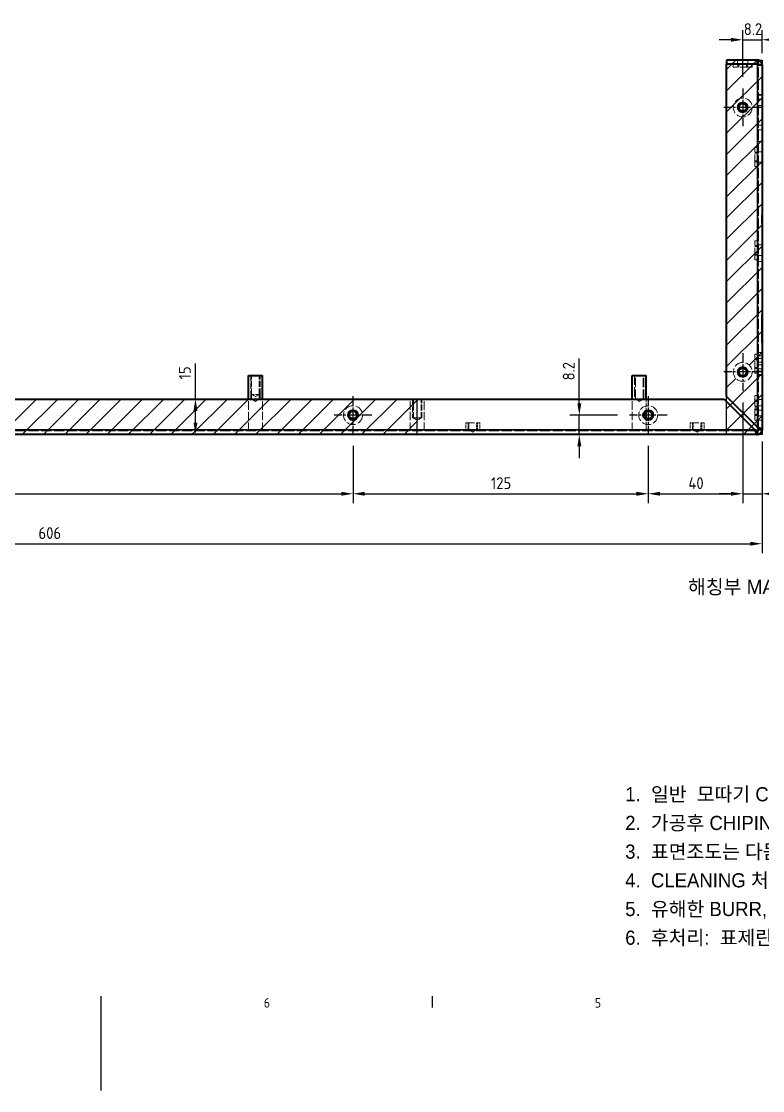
# Model space of a CAD drawing. Header units: millimetres. Extents: x 0 to 1682, y 0 to 1188.
# Drawn here: x 807.3 to 1121.1, y 0 to 452.8 of the extents above; entities that cross this region are included whole.
import ezdxf

# ---------------------------------------------------------------- set-up
doc = ezdxf.new("R2010")
doc.units = ezdxf.units.MM
doc.header["$LTSCALE"] = 2
doc.linetypes.add('CHAIN', pattern=[0.3543, 0.2362, -0.0295, 0.0591, -0.0295])
doc.linetypes.add('DASHED', pattern=[0.2067, 0.1654, -0.0413])
doc.layers.get('0').update_dxf_attribs({"color": 3, "lineweight": 25})
for name, color, linetype, lineweight in [('가려진 것(ISO)', 2, 'DASHED', 18), ('가려진 좁은 것(ISO)', 2, 'DASHED', 18), ('가시적인 것(ISO)', 3, 'Continuous', 40), ('가시적인 좁은 것(ISO)', 3, 'Continuous', 35), ('경계(ISO)', 7, 'Continuous', 25), ('기호(ISO)', 5, 'Continuous', 25), ('스케치 형상(ISO)', 3, 'Continuous', 25), ('중심 표식(ISO)', 1, 'Continuous', 25), ('치수(ISO)', 2, 'Continuous', 25), ('해치(ISO)', 7, 'Continuous', 18)]:
    doc.layers.add(name, color=color, linetype=linetype, lineweight=lineweight)
doc.styles.add('ISO Proportional', font='arial.ttf')
doc.styles.add('문자 텍스트_PSTEK_POSCO', font='isocp.shx')
doc.styles.add('치수 텍스트_PSTEK_POSCO', font='isocp.shx')
doc.dimstyles.new('치수_PSTEK_POSCO', dxfattribs={"dimscale": 2, "dimtxt": 2.5, "dimasz": 2.5, "dimexe": 2, "dimexo": 2.5, "dimgap": 1, "dimtad": 1, "dimrnd": 1e-08, "dimdsep": 46, "dimtxsty": '치수 텍스트_PSTEK_POSCO', "dimcen": 0.09, "dimdle": 10, "dimclrd": 7, "dimclre": 7, "dimclrt": 2, "dimadec": 1, "dimazin": 2, "dimtfac": 1, "dimtmove": 0, "dimatfit": 3, "dimfxl": 0, "dimtolj": 1, "dimlwd": -1, "dimlwe": -1, "dimarcsym": 0})
doc.dimstyles.new('치수_PSTEK_POSCO$7', dxfattribs={"dimscale": 2, "dimtxt": 2.5, "dimasz": 2.5, "dimexe": 2, "dimexo": 2.5, "dimgap": 1, "dimtad": 1, "dimrnd": 1e-08, "dimdsep": 46, "dimtxsty": '치수 텍스트_PSTEK_POSCO', "dimcen": 0.09, "dimdle": 10, "dimclrd": 7, "dimclre": 7, "dimclrt": 2, "dimadec": 1, "dimazin": 2, "dimtfac": 1, "dimtmove": 0, "dimatfit": 3, "dimfxl": 0, "dimtolj": 1, "dimlwd": -1, "dimlwe": -1, "dimarcsym": 0})
pattern_1 = [(45, (0, 0), (-4.490128, 4.490128), [])]

# ---------------------------------------------------------------- blocks, each defined once
blk = doc.blocks.new('경계 Default Border')
at = {"layer": '경계(ISO)'}
blk.add_line((490.58, 20), (490.58, 17.6), dxfattribs=at)
at = {"layer": '경계(ISO)', "flags": 128}
blk.add_lwpolyline([(420.5, 0), (420.5, 20)], dxfattribs=at)
at = {"layer": '경계(ISO)', "color": 2, "char_height": 2, "attachment_point": 7, "style": '문자 텍스트_PSTEK_POSCO'}
for s, insert in [('6', (454.97, 17.58)), ('5', (525.05, 17.58))]:
    blk.add_mtext(s, dxfattribs=dict(at, insert=insert))
blk = doc.blocks.new('*D48')
at = {"layer": 'Defpoints', "color": 0}
for p in [(688.09, 278.03), (947.69, 278.03), (947.69, 252.73)]:
    blk.add_point(p, dxfattribs=at)
at = {"layer": '치수(ISO)', "color": 7}
for p, q in [((688.09, 273.03), (688.09, 248.73)), ((947.69, 273.03), (947.69, 248.73)), ((693.09, 252.73), (942.69, 252.73))]:
    blk.add_line(p, q, dxfattribs=at)
for points in [[(693.09, 253.56), (693.09, 251.89), (688.09, 252.73)], [(942.69, 253.56), (942.69, 251.89), (947.69, 252.73)]]:
    blk.add_solid(points, dxfattribs=at)
at = {"layer": '치수(ISO)', "color": 2, "insert": (757.71, 257.23), "char_height": 5, "attachment_point": 4, "style": '치수 텍스트_PSTEK_POSCO'}
blk.add_mtext('\\A1;259.6', dxfattribs=at)
blk = doc.blocks.new('*D49')
at = {"layer": 'Defpoints', "color": 0}
for p in [(947.69, 278.03), (1072.69, 278.03), (1072.69, 252.73)]:
    blk.add_point(p, dxfattribs=at)
at = {"layer": '치수(ISO)', "color": 7}
for p, q in [((947.69, 273.03), (947.69, 248.73)), ((1072.69, 273.03), (1072.69, 248.73)), ((952.69, 252.73), (1067.69, 252.73))]:
    blk.add_line(p, q, dxfattribs=at)
for points in [[(952.69, 253.56), (952.69, 251.89), (947.69, 252.73)], [(1067.69, 253.56), (1067.69, 251.89), (1072.69, 252.73)]]:
    blk.add_solid(points, dxfattribs=at)
at = {"layer": '치수(ISO)', "color": 2, "insert": (1006.1, 257.23), "char_height": 5, "attachment_point": 4, "style": '치수 텍스트_PSTEK_POSCO'}
blk.add_mtext('\\A1;125', dxfattribs=at)
blk = doc.blocks.new('*D50')
at = {"layer": 'Defpoints', "color": 0}
for p in [(1112.69, 296.33), (1072.69, 278.03), (1112.69, 252.73)]:
    blk.add_point(p, dxfattribs=at)
at = {"layer": '치수(ISO)', "color": 7}
for p, q in [((1112.69, 291.33), (1112.69, 248.73)), ((1072.69, 273.03), (1072.69, 248.73)), ((1077.69, 252.73), (1107.69, 252.73))]:
    blk.add_line(p, q, dxfattribs=at)
for points in [[(1077.69, 253.56), (1077.69, 251.89), (1072.69, 252.73)], [(1107.69, 253.56), (1107.69, 251.89), (1112.69, 252.73)]]:
    blk.add_solid(points, dxfattribs=at)
at = {"layer": '치수(ISO)', "color": 2, "insert": (1089.7, 257.23), "char_height": 5, "attachment_point": 4, "style": '치수 텍스트_PSTEK_POSCO'}
blk.add_mtext('\\A1;40', dxfattribs=at)
blk = doc.blocks.new('*D51')
at = {"layer": 'Defpoints', "color": 0}
for p in [(1112.69, 296.33), (1120.89, 279.83), (1120.89, 252.73)]:
    blk.add_point(p, dxfattribs=at)
at = {"layer": '치수(ISO)', "color": 7}
for p, q in [((1112.69, 291.33), (1112.69, 248.73)), ((1120.89, 274.83), (1120.89, 248.73)), ((1107.69, 252.73), (1102.69, 252.73)), ((1112.69, 252.73), (1120.89, 252.73)), ((1125.89, 252.73), (1142.19, 252.73))]:
    blk.add_line(p, q, dxfattribs=at)
for points in [[(1107.69, 253.56), (1107.69, 251.89), (1112.69, 252.73)], [(1125.89, 253.56), (1125.89, 251.89), (1120.89, 252.73)]]:
    blk.add_solid(points, dxfattribs=at)
at = {"layer": '치수(ISO)', "color": 2, "insert": (1132.89, 257.23), "char_height": 5, "attachment_point": 4, "style": '치수 텍스트_PSTEK_POSCO'}
blk.add_mtext('\\A1;8.2', dxfattribs=at)
blk = doc.blocks.new('*D59')
at = {"layer": 'Defpoints', "color": 0}
for p in [(514.89, 280.83), (1120.89, 279.83), (1120.89, 231.58)]:
    blk.add_point(p, dxfattribs=at)
at = {"layer": '치수(ISO)', "color": 7}
for p, q in [((514.89, 275.83), (514.89, 227.58)), ((1120.89, 274.83), (1120.89, 227.58)), ((519.89, 231.58), (1115.89, 231.58))]:
    blk.add_line(p, q, dxfattribs=at)
for points in [[(519.89, 232.41), (519.89, 230.75), (514.89, 231.58)], [(1115.89, 232.41), (1115.89, 230.75), (1120.89, 231.58)]]:
    blk.add_solid(points, dxfattribs=at)
at = {"layer": '치수(ISO)', "color": 2, "insert": (814.53, 236.08), "char_height": 5, "attachment_point": 4, "style": '치수 텍스트_PSTEK_POSCO'}
blk.add_mtext('\\A1;606', dxfattribs=at)
blk = doc.blocks.new('*D64')
at = {"layer": 'Defpoints', "color": 0}
for p in [(1043.51, 286.03), (1064.69, 286.03), (1118.89, 277.83)]:
    blk.add_point(p, dxfattribs=at)
at = {"layer": '치수(ISO)', "color": 7}
for p, q in [((1043.51, 291.03), (1043.51, 310.03)), ((1059.69, 286.03), (1039.51, 286.03)), ((1043.51, 277.83), (1043.51, 286.03)), ((1043.51, 272.83), (1043.51, 267.83))]:
    blk.add_line(p, q, dxfattribs=at)
for points in [[(1042.68, 291.03), (1044.35, 291.03), (1043.51, 286.03)], [(1042.68, 272.83), (1044.35, 272.83), (1043.51, 277.83)]]:
    blk.add_solid(points, dxfattribs=at)
at = {"layer": '치수(ISO)', "color": 2, "insert": (1039.01, 300.73), "char_height": 5, "attachment_point": 4, "rotation": 90, "style": '치수 텍스트_PSTEK_POSCO'}
blk.add_mtext('\\A1;8.2', dxfattribs=at)
blk = doc.blocks.new('*D78')
at = {"layer": 'Defpoints', "color": 0}
for p in [(1120.89, 444.97), (1120.89, 434.33), (1112.69, 424.33)]:
    blk.add_point(p, dxfattribs=at)
at = {"layer": '치수(ISO)', "color": 7}
for p, q in [((1112.69, 429.33), (1112.69, 448.97)), ((1120.89, 439.33), (1120.89, 448.97)), ((1107.69, 444.97), (1102.69, 444.97)), ((1112.69, 444.97), (1120.89, 444.97)), ((1125.89, 444.97), (1130.89, 444.97))]:
    blk.add_line(p, q, dxfattribs=at)
for points in [[(1107.69, 445.81), (1107.69, 444.14), (1112.69, 444.97)], [(1125.89, 445.81), (1125.89, 444.14), (1120.89, 444.97)]]:
    blk.add_solid(points, dxfattribs=at)
at = {"layer": '치수(ISO)', "color": 2, "insert": (1113.14, 449.47), "char_height": 5, "attachment_point": 4, "style": '치수 텍스트_PSTEK_POSCO'}
blk.add_mtext('\\A1;8.2', dxfattribs=at)
blk = doc.blocks.new('*D86')
at = {"layer": 'Defpoints', "color": 0}
for p in [(880.98, 292.83), (882.33, 292.83), (881.57, 277.83)]:
    blk.add_point(p, dxfattribs=at)
at = {"layer": '치수(ISO)', "color": 7}
for p, q in [((880.98, 292.83), (880.98, 307.87)), ((880.98, 282.83), (880.98, 287.83))]:
    blk.add_line(p, q, dxfattribs=at)
for points in [[(880.15, 287.83), (881.81, 287.83), (880.98, 292.83)], [(880.15, 282.83), (881.81, 282.83), (880.98, 277.83)]]:
    blk.add_solid(points, dxfattribs=at)
at = {"layer": '치수(ISO)', "color": 2, "insert": (876.48, 301.17), "char_height": 5, "attachment_point": 4, "rotation": 90, "style": '치수 텍스트_PSTEK_POSCO'}
blk.add_mtext('\\A1;15', dxfattribs=at)
blk = doc.blocks.new('주석-판금')
at = {"layer": '기호(ISO)', "color": 2, "insert": (-40.78, 16.76), "char_height": 3, "width": 116.6778, "attachment_point": 1, "line_spacing_factor": 1.214608, "style": 'ISO Proportional'}
blk.add_mtext('\\f굴림|b0|i0;\\H3.0000;1.  일반  모따기 C0.3\\P2.  가공후 CHIPING 및 BROKEN 없을 것.\\P3.  표면조도는 다듬질기호 Ra값을 준수할 것.\\P4.  CLEANING 처리후 납품 할 것.\\P5.  유해한 BURR, 모서리 제거 할 것.\\P6.  후처리:  표제란 참조 할 것.', dxfattribs=at)

msp = doc.modelspace()

# ---------------------------------------------------------------- hatches: boundary and pattern name
at = {"layer": '해치(ISO)'}
h = msp.add_hatch(dxfattribs=at)
h.set_pattern_fill('ANSI31', color=1, scale=50.8, style=0)
h.set_pattern_definition(pattern_1)
edge = h.paths.add_edge_path(flags=0)
edge.add_arc((1112.6858, 304.3251), 4, 0, 360)
edge = h.paths.add_edge_path(flags=0)
edge.add_arc((1112.6858, 416.3251), 1.621, 0, 360)
h.paths.add_polyline_path([(1120.8858, 436.3251), (1120.8858, 277.8251), (1105.8858, 277.8251), (1105.8858, 436.3251)])
h = msp.add_hatch(dxfattribs=at)
h.set_pattern_fill('ANSI31', color=1, scale=50.8, style=0)
h.set_pattern_definition(pattern_1)
edge = h.paths.add_edge_path(flags=0)
edge.add_arc((688.0858, 286.0251), 1.621, 0, 360)
h.paths.add_polyline_path([(529.8858, 277.8251), (974.8858, 277.8251), (974.8858, 292.8251), (529.8858, 292.8251)])

# ---------------------------------------------------------------- linework, layer by layer
at = {"layer": '가려진 것(ISO)', "ltscale": 1.333188}
for p, q in [((1108.6858, 434.7251), (1108.6858, 433.3251)), ((1116.6858, 434.7251), (1116.6858, 433.3251))]:
    msp.add_line(p, q, dxfattribs=at)
at = {"layer": '가려진 것(ISO)', "ltscale": 1.428422}
for p, q in [((1110.5358, 434.8251), (1110.5358, 436.3251)), ((1110.6858, 434.8251), (1110.6858, 433.3251)), ((1111.0648, 434.8251), (1111.0648, 433.3251)), ((1114.3068, 434.8251), (1114.3068, 433.3251)), ((1114.6858, 433.3251), (1114.6858, 434.8251)), ((1114.8358, 434.8251), (1114.8358, 436.3251)), ((1120.8858, 421.8251), (1119.3858, 421.8251)), ((1119.3858, 421.5751), (1120.8858, 421.5751)), ((1119.3858, 417.0751), (1120.8858, 417.0751)), ((1120.8858, 406.8251), (1119.3858, 406.8251)), ((1119.3858, 399.3251), (1117.8858, 399.3251)), ((1119.3858, 401.8251), (1120.8858, 401.8251)), ((1119.3858, 397.3251), (1117.8858, 397.3251)), ((1119.3858, 396.9461), (1117.8858, 396.9461)), ((1119.3858, 397.5751), (1120.8858, 397.5751)), ((1119.3858, 393.7041), (1117.8858, 393.7041)), ((1117.8858, 393.3251), (1119.3858, 393.3251)), ((1119.3858, 391.3251), (1117.8858, 391.3251)), ((1119.3858, 393.0751), (1120.8858, 393.0751)), ((1119.3858, 359.8251), (1117.8858, 359.8251)), ((1119.3858, 357.8251), (1117.8858, 357.8251)), ((1119.3858, 358.0751), (1120.8858, 358.0751)), ((1119.3858, 357.4461), (1117.8858, 357.4461)), ((1119.3858, 354.2041), (1117.8858, 354.2041)), ((1117.8858, 353.8251), (1119.3858, 353.8251)), ((1119.3858, 353.5751), (1120.8858, 353.5751)), ((1119.3858, 351.8251), (1117.8858, 351.8251)), ((1119.3858, 351.0751), (1120.8858, 351.0751)), ((1120.8858, 312.5956), (1119.3858, 312.5956)), ((1119.3858, 312.5751), (1120.8858, 312.5751)), ((1119.3858, 311.8251), (1117.8858, 311.8251)), ((1119.3858, 309.8251), (1117.8858, 309.8251)), ((1119.3858, 309.4461), (1117.8858, 309.4461)), ((1119.3858, 311.0751), (1120.8858, 311.0751)), ((1119.3858, 310.0751), (1120.8858, 310.0751)), ((1119.3858, 308.4141), (1120.8858, 308.4141)), ((1119.3858, 306.2041), (1117.8858, 306.2041)), ((1117.8858, 305.8251), (1119.3858, 305.8251)), ((1119.3858, 303.8251), (1117.8858, 303.8251)), ((1119.3858, 305.5751), (1120.8858, 305.5751)), ((1119.3858, 304.5751), (1120.8858, 304.5751)), ((1120.8858, 302.767), (1119.3858, 302.767)), ((1119.3858, 294.3251), (1117.8858, 294.3251)), ((1119.3858, 292.3251), (1117.8858, 292.3251)), ((1119.3858, 291.9461), (1117.8858, 291.9461)), ((1119.3858, 291.8251), (1117.8858, 291.8251)), ((1119.3858, 289.8251), (1117.8858, 289.8251)), ((1119.3858, 292.5751), (1120.8858, 292.5751)), ((1119.3858, 289.9251), (1120.8858, 289.9251)), ((1119.3858, 289.4461), (1117.8858, 289.4461)), ((1119.3858, 288.7041), (1117.8858, 288.7041)), ((1117.8858, 288.3251), (1119.3858, 288.3251)), ((1119.3858, 286.3251), (1117.8858, 286.3251)), ((1119.3858, 286.2041), (1117.8858, 286.2041)), ((1117.8858, 285.8251), (1119.3858, 285.8251)), ((1119.3858, 288.0751), (1120.8858, 288.0751)), ((1119.3858, 285.7251), (1120.8858, 285.7251)), ((1119.3858, 283.8251), (1117.8858, 283.8251)), ((1119.3858, 283.8251), (1120.8858, 283.8251))]:
    msp.add_line(p, q, dxfattribs=at)
at = {"layer": '가려진 것(ISO)', "ltscale": 15.198803}
for p, q in [((1116.6858, 433.3251), (1108.6858, 433.3251)), ((1117.8858, 391.3251), (1117.8858, 399.3251)), ((1117.8858, 351.8251), (1117.8858, 359.8251)), ((1117.8858, 303.8251), (1117.8858, 311.8251)), ((1117.8858, 283.8251), (1117.8858, 291.8251))]:
    msp.add_line(p, q, dxfattribs=at)
at = {"layer": '가려진 것(ISO)', "ltscale": 12.887243}
msp.add_line((1119.3858, 279.8251), (1119.3858, 434.3251), dxfattribs=at)
at = {"layer": '가려진 것(ISO)', "ltscale": 0.009423}
for p, q in [((1120.8858, 370.6768), (1120.8958, 370.6768)), ((1120.8858, 370.616), (1120.8958, 370.616)), ((1120.8858, 370.5139), (1120.8958, 370.5139)), ((1120.8858, 370.3073), (1120.8958, 370.3073)), ((1120.8858, 370.1225), (1120.8958, 370.1225)), ((1120.8858, 370.1006), (1120.8958, 370.1006)), ((1120.8858, 370.0496), (1120.8958, 370.0496)), ((1120.8858, 369.9985), (1120.8958, 369.9985)), ((1120.8858, 369.9426), (1120.8958, 369.9426)), ((1120.8858, 369.9402), (1120.8958, 369.9402)), ((1120.8858, 369.8308), (1120.8958, 369.8308)), ((1120.8858, 369.7578), (1120.8958, 369.7578)), ((1120.8858, 369.7165), (1120.8958, 369.7165)), ((1120.8858, 369.5609), (1120.8958, 369.5609)), ((1120.8858, 369.5512), (1120.8958, 369.5512)), ((1120.8858, 369.4442), (1120.8958, 369.4442)), ((1120.8858, 369.4345), (1120.8958, 369.4345)), ((1120.8858, 369.2838), (1120.8958, 369.2838)), ((1120.8858, 369.2303), (1120.8958, 369.2303)), ((1120.8858, 369.2011), (1120.8958, 369.2011)), ((1120.8858, 369.1014), (1120.8958, 369.1014)), ((1120.8858, 369.0139), (1120.8958, 369.0139)), ((1120.8858, 368.9313), (1120.8958, 368.9313)), ((1120.8858, 368.676), (1120.8958, 368.676)), ((1120.8858, 368.5812), (1120.8958, 368.5812)), ((1120.8858, 368.5228), (1120.8958, 368.5228)), ((1120.8858, 368.3891), (1120.8958, 368.3891)), ((1120.8858, 368.3356), (1120.8958, 368.3356)), ((1120.8858, 368.2384), (1120.8958, 368.2384)), ((1120.8858, 368.2068), (1120.8958, 368.2068)), ((1120.8858, 368.1339), (1120.8958, 368.1339)), ((1120.8858, 368.1071), (1120.8958, 368.1071)), ((1120.8858, 368.0609), (1120.8958, 368.0609)), ((1120.8858, 368.0463), (1120.8958, 368.0463)), ((1120.8858, 367.9272), (1120.8958, 367.9272)), ((1120.8858, 367.8567), (1120.8958, 367.8567)), ((1120.8858, 367.7351), (1120.8958, 367.7351)), ((1120.8858, 367.7303), (1120.8958, 367.7303)), ((1120.8858, 367.723), (1120.8958, 367.723)), ((1120.8858, 367.616), (1120.8958, 367.616)), ((1120.8858, 367.5552), (1120.8958, 367.5552)), ((1120.8858, 328.5251), (1120.8958, 328.5251)), ((1120.8858, 326.4751), (1120.8958, 326.4751)), ((1120.8858, 323.1751), (1120.8958, 323.1751)), ((1120.8858, 322.4751), (1120.8958, 322.4751)), ((1120.8858, 321.6751), (1120.8958, 321.6751)), ((1120.8858, 320.9751), (1120.8958, 320.9751)), ((1120.8858, 320.1751), (1120.8958, 320.1751)), ((1120.8858, 319.4751), (1120.8958, 319.4751)), ((1120.8858, 317.1251), (1120.8958, 317.1251))]:
    msp.add_line(p, q, dxfattribs=at)
at = {"layer": '가려진 것(ISO)', "ltscale": 7.618686}
for p, q in [((904.3858, 302.8251), (904.3858, 294.8251)), ((904.7648, 294.8251), (904.7648, 302.8251)), ((908.0068, 294.8251), (908.0068, 302.8251)), ((908.3858, 294.8251), (908.3858, 302.8251)), ((972.8858, 292.8251), (972.8858, 284.8251)), ((973.2648, 284.8251), (973.2648, 292.8251)), ((976.5068, 284.8251), (976.5068, 292.8251)), ((976.8858, 284.8251), (976.8858, 292.8251))]:
    msp.add_line(p, q, dxfattribs=at)
at = {"layer": '가려진 것(ISO)', "ltscale": 12.094824}
for p, q in [((1066.8858, 302.8251), (1066.8858, 292.8251)), ((1067.2648, 292.8251), (1067.2648, 302.8251)), ((1070.5068, 292.8251), (1070.5068, 302.8251)), ((1070.8858, 292.8251), (1070.8858, 302.8251))]:
    msp.add_line(p, q, dxfattribs=at)
at = {"layer": '가려진 것(ISO)', "ltscale": 5.983681}
for p, q in [((908.3858, 294.8251), (904.3858, 294.8251)), ((976.8858, 284.8251), (972.8858, 284.8251))]:
    msp.add_line(p, q, dxfattribs=at)
at = {"layer": '가려진 것(ISO)', "ltscale": 1.904597}
for p, q in [((904.3858, 294.8251), (904.3858, 292.8251)), ((904.7648, 292.8251), (904.7648, 294.8251)), ((908.0068, 292.8251), (908.0068, 294.8251)), ((908.3858, 292.8251), (908.3858, 294.8251))]:
    msp.add_line(p, q, dxfattribs=at)
at = {"layer": '가려진 것(ISO)', "ltscale": 1.800898}
for p, q in [((906.3858, 293.8511), (904.7648, 294.8251)), ((906.3858, 293.8511), (908.0068, 294.8251)), ((906.3858, 291.8511), (904.7648, 292.8251)), ((906.3858, 291.8511), (908.0068, 292.8251)), ((1068.8858, 291.8511), (1067.2648, 292.8251)), ((1068.8858, 291.8511), (1070.5068, 292.8251)), ((974.8858, 283.8511), (973.2648, 284.8251)), ((974.8858, 283.8511), (976.5068, 284.8251)), ((998.3858, 278.8511), (996.7648, 279.8251)), ((998.3858, 278.8511), (1000.0068, 279.8251)), ((1093.3858, 278.8511), (1091.7648, 279.8251)), ((1093.3858, 278.8511), (1095.0068, 279.8251))]:
    msp.add_line(p, q, dxfattribs=at)
at = {"layer": '가려진 것(ISO)', "ltscale": 4.519362}
msp.add_line((1117.8858, 291.8251), (1117.8858, 294.3251), dxfattribs=at)
at = {"layer": '가려진 것(ISO)', "ltscale": 10.885341}
for p, q in [((903.4358, 279.3251), (903.4358, 292.8251)), ((909.3358, 279.3251), (909.3358, 292.8251)), ((971.9358, 279.3251), (971.9358, 292.8251)), ((977.8358, 279.3251), (977.8358, 292.8251)), ((1065.9358, 279.3251), (1065.9358, 292.8251))]:
    msp.add_line(p, q, dxfattribs=at)
at = {"layer": '가려진 것(ISO)', "ltscale": 5.161372}
msp.add_line((1071.8358, 287.4054), (1071.8358, 292.8251), dxfattribs=at)
at = {"layer": '가려진 것(ISO)', "ltscale": 11.209118}
for p, q in [((995.4358, 282.8251), (1001.3358, 282.8251)), ((1090.4358, 282.8251), (1096.3358, 282.8251))]:
    msp.add_line(p, q, dxfattribs=at)
at = {"layer": '가려진 것(ISO)', "ltscale": 3.333119}
for p, q in [((995.4358, 279.3251), (995.4358, 282.8251)), ((1001.3358, 279.3251), (1001.3358, 282.8251)), ((1090.4358, 279.3251), (1090.4358, 282.8251)), ((1096.3358, 279.3251), (1096.3358, 282.8251))]:
    msp.add_line(p, q, dxfattribs=at)
at = {"layer": '가려진 것(ISO)', "ltscale": 2.856945}
for p, q in [((996.3858, 282.8251), (996.3858, 279.8251)), ((996.7648, 279.8251), (996.7648, 282.8251)), ((1000.0068, 279.8251), (1000.0068, 282.8251)), ((1000.3858, 279.8251), (1000.3858, 282.8251)), ((1091.3858, 282.8251), (1091.3858, 279.8251)), ((1091.7648, 279.8251), (1091.7648, 282.8251)), ((1095.0068, 279.8251), (1095.0068, 282.8251)), ((1095.3858, 279.8251), (1095.3858, 282.8251))]:
    msp.add_line(p, q, dxfattribs=at)
at = {"layer": '가려진 것(ISO)', "ltscale": 5.066137}
msp.add_line((1071.8358, 279.3251), (1071.8358, 284.6448), dxfattribs=at)
at = {"layer": '가려진 것(ISO)', "ltscale": 13.097278}
msp.add_line((517.8858, 279.3251), (1118.8858, 279.3251), dxfattribs=at)
at = {"layer": '가려진 것(ISO)', "ltscale": 12.159042}
for centre in [(1112.6858, 416.3251), (1112.6858, 304.3251), (947.6858, 286.0251), (1072.6858, 286.0251)]:
    msp.add_circle(centre, 4, dxfattribs=at)
at = {"layer": '가려진 좁은 것(ISO)', "ltscale": 1.428422}
for p, q in [((1120.8858, 419.8251), (1119.3858, 419.8251)), ((1120.8858, 408.8251), (1119.3858, 408.8251)), ((1120.8858, 307.3577), (1119.3858, 307.3577)), ((1120.8858, 303.1763), (1119.3858, 303.1763))]:
    msp.add_line(p, q, dxfattribs=at)
at = {"layer": '가려진 좁은 것(ISO)', "ltscale": 0.009423}
for p, q in [((1120.8858, 370.4969), (1120.8958, 370.4969)), ((1120.8858, 370.283), (1120.8958, 370.283)), ((1120.8858, 370.2708), (1120.8958, 370.2708)), ((1120.8858, 370.0398), (1120.8958, 370.0398)), ((1120.8858, 370.0082), (1120.8958, 370.0082)), ((1120.8858, 369.928), (1120.8958, 369.928)), ((1120.8858, 369.894), (1120.8958, 369.894)), ((1120.8858, 369.663), (1120.8958, 369.663)), ((1120.8858, 369.3834), (1120.8958, 369.3834)), ((1120.8858, 369.3324), (1120.8958, 369.3324)), ((1120.8858, 369.1549), (1120.8958, 369.1549)), ((1120.8858, 369.116), (1120.8958, 369.116)), ((1120.8858, 369.1136), (1120.8958, 369.1136)), ((1120.8858, 369.0212), (1120.8958, 369.0212)), ((1120.8858, 368.9167), (1120.8958, 368.9167)), ((1120.8858, 368.9069), (1120.8958, 368.9069)), ((1120.8858, 368.7368), (1120.8958, 368.7368)), ((1120.8858, 368.6322), (1120.8958, 368.6322)), ((1120.8858, 368.6031), (1120.8958, 368.6031)), ((1120.8858, 368.5933), (1120.8958, 368.5933)), ((1120.8858, 368.5253), (1120.8958, 368.5253)), ((1120.8858, 368.3478), (1120.8958, 368.3478)), ((1120.8858, 368.3235), (1120.8958, 368.3235)), ((1120.8858, 368.27), (1120.8958, 368.27)), ((1120.8858, 368.2651), (1120.8958, 368.2651)), ((1120.8858, 368.236), (1120.8958, 368.236)), ((1120.8858, 368.2311), (1120.8958, 368.2311)), ((1120.8858, 368.1655), (1120.8958, 368.1655)), ((1120.8858, 367.9856), (1120.8958, 367.9856)), ((1120.8858, 367.9515), (1120.8958, 367.9515)), ((1120.8858, 367.9467), (1120.8958, 367.9467)), ((1120.8858, 367.8543), (1120.8958, 367.8543)), ((1120.8858, 367.8421), (1120.8958, 367.8421)), ((1120.8858, 367.8154), (1120.8958, 367.8154)), ((1120.8858, 367.6501), (1120.8958, 367.6501)), ((1120.8858, 367.6136), (1120.8958, 367.6136))]:
    msp.add_line(p, q, dxfattribs=at)
at = {"layer": '가시적인 것(ISO)'}
for p, q in [((1105.8858, 436.3251), (1105.8858, 434.8251)), ((1118.8858, 436.3251), (1105.8858, 436.3251)), ((1105.8858, 434.8251), (1118.8858, 434.8251)), ((1105.8858, 434.7251), (1118.8858, 434.7251)), ((1105.8858, 293.8858), (1105.8858, 434.7251)), ((1108.6858, 434.8251), (1108.6858, 434.7251)), ((1116.6858, 434.8251), (1116.6858, 434.7251)), ((1118.8858, 434.8251), (1118.8858, 436.3251)), ((1118.8858, 434.3251), (1118.8858, 434.7251)), ((1118.8858, 434.3251), (1120.8858, 434.3251)), ((1120.8858, 434.3251), (1120.8858, 279.8251)), ((1120.8858, 370.8251), (1120.8958, 370.8251)), ((1120.8858, 370.6792), (1120.8958, 370.6792)), ((1120.8858, 370.4896), (1120.8958, 370.4896)), ((1120.8858, 369.8478), (1120.8958, 369.8478)), ((1120.8858, 369.4491), (1120.8958, 369.4491)), ((1120.8858, 368.9215), (1120.8958, 368.9215)), ((1120.8858, 368.394), (1120.8958, 368.394)), ((1120.8858, 367.7424), (1120.8958, 367.7424)), ((1120.8858, 367.5528), (1120.8958, 367.5528)), ((1120.8858, 367.3608), (1120.8958, 367.3608)), ((1120.8958, 370.6792), (1120.8958, 370.8251)), ((1120.8958, 369.8478), (1120.8958, 370.4896)), ((1120.8958, 368.9215), (1120.8958, 369.4491)), ((1120.8958, 367.7424), (1120.8958, 368.394)), ((1120.8958, 367.3608), (1120.8958, 367.5528)), ((1120.8858, 328.8251), (1120.8958, 328.8251)), ((1120.8958, 316.8251), (1120.8958, 328.8251)), ((1120.8858, 316.8251), (1120.8958, 316.8251)), ((903.4358, 302.8251), (909.3358, 302.8251)), ((903.4358, 292.8251), (903.4358, 302.8251)), ((909.3358, 292.8251), (909.3358, 302.8251)), ((1065.9358, 302.8251), (1071.8358, 302.8251)), ((1065.9358, 292.8251), (1065.9358, 302.8251)), ((1071.8358, 292.8251), (1071.8358, 302.8251)), ((530.9464, 292.8251), (1104.8251, 292.8251)), ((1104.8251, 292.8251), (1117.8251, 279.8251)), ((1118.8858, 280.8858), (1105.8858, 293.8858)), ((1071.8358, 284.6448), (1071.8358, 287.4054)), ((1118.8858, 277.8251), (517.8858, 277.8251))]:
    msp.add_line(p, q, dxfattribs=at)
for centre, radius in [((1112.6858, 416.3251), 2.1), ((1112.6858, 416.3251), 1.621), ((1112.6858, 304.3251), 2.1), ((1112.6858, 304.3251), 1.621), ((947.6858, 286.0251), 2.1), ((947.6858, 286.0251), 1.621), ((1072.6858, 286.0251), 2.1), ((1072.6858, 286.0251), 1.621)]:
    msp.add_circle(centre, radius, dxfattribs=at)
for centre, radius, start, end in [((1118.8858, 434.3251), 2, 75.522488, 90), ((1118.8858, 434.3251), 0.5, 0, 90), ((1118.8858, 434.3251), 2, 0, 75.522488), ((1118.8858, 279.8251), 0.5, 270, 0), ((1118.8858, 279.8251), 2, 270, 0)]:
    msp.add_arc(centre, radius, start, end, dxfattribs=at)
for points, degree in [([(1120.8958, 370.4896), (1120.8958, 370.5552), (1120.8958, 370.6296), (1120.8958, 370.6792)], 2), ([(1120.8958, 369.8016), (1120.8958, 369.8259), (1120.8958, 369.8478)], 2), ([(1120.8958, 369.5099), (1120.8958, 369.5488), (1120.8958, 369.6849), (1120.8958, 369.8016)], 2), ([(1120.8958, 369.4491), (1120.8958, 369.4588), (1120.8958, 369.4734), (1120.8958, 369.5099)], 2), ([(1120.8958, 368.8802), (1120.8958, 368.9142), (1120.8958, 368.9186), (1120.8958, 368.9215)], 2), ([(1120.8958, 368.569), (1120.8958, 368.7027), (1120.8958, 368.8462), (1120.8958, 368.8802)], 2), ([(1120.8958, 368.394), (1120.8958, 368.4627), (1120.8958, 368.569)], 2), ([(1120.8958, 367.5528), (1120.8958, 367.5995), (1120.8958, 367.6695), (1120.8958, 367.7424)], 2), ([(1119.3858, 279.8251), (1119.3858, 280.1787), (1119.1476, 280.5322), (1118.8858, 280.8858)], 3), ([(1118.8858, 279.3251), (1118.5322, 279.3251), (1118.1786, 279.5633), (1117.8251, 279.8251)], 3), ([(1118.7151, 277.8886), (1118.772, 277.8465), (1118.8289, 277.8251), (1118.8858, 277.8251)], 3), ([(1118.8858, 279.3251), (1118.8858, 278.8251), (1118.8858, 278.3251), (1118.8858, 277.8251)], 3), ([(1120.8858, 279.8251), (1120.3858, 279.8251), (1119.8858, 279.8251), (1119.3858, 279.8251)], 3)]:
    msp.add_open_spline(points, degree=degree, dxfattribs=at)
for points, knots in [([(1120.8858, 279.8251), (1120.8858, 280.0901), (1120.3773, 280.3551), (1119.6523, 280.6202), (1119.4101, 280.7087), (1119.148, 280.7972), (1118.8858, 280.8858)], [0, 0, 0, 0, 1.17745307, 1.17745307, 1.17745307, 1.57079633, 1.57079633, 1.57079633, 1.57079633]), ([(1117.8251, 279.8251), (1118.0893, 279.0425), (1118.3535, 278.2831), (1118.6177, 277.9806), (1118.6502, 277.9434), (1118.6827, 277.9127), (1118.7151, 277.8886)], [0, 0, 0, 0, 1.17385238, 1.17385238, 1.17385238, 1.31811607, 1.31811607, 1.31811607, 1.31811607])]:
    msp.add_open_spline(points, degree=3, knots=knots, dxfattribs=at)
at = {"layer": '가시적인 좁은 것(ISO)'}
for p, q in [((1119.3858, 434.3251), (1119.3858, 436.2616)), ((1118.8858, 280.8858), (1118.8858, 434.3251)), ((1120.8858, 369.8016), (1120.8958, 369.8016)), ((1120.8858, 369.5099), (1120.8958, 369.5099)), ((1120.8858, 368.8802), (1120.8958, 368.8802)), ((1120.8858, 368.569), (1120.8958, 368.569)), ((517.9464, 279.8251), (1117.8251, 279.8251))]:
    msp.add_line(p, q, dxfattribs=at)
for centre in [(1112.6858, 416.3251), (1112.6858, 304.3251), (947.6858, 286.0251), (1072.6858, 286.0251)]:
    msp.add_arc(centre, 2, 280, 190, dxfattribs=at)
msp.add_open_spline([(1117.8251, 279.8251), (1117.9096, 279.7625), (1117.994, 279.7), (1118.1432, 279.5731), (1118.2078, 279.5111), (1118.342, 279.3532), (1118.4025, 279.2593), (1118.5187, 279.0189), (1118.5708, 278.8577), (1118.6589, 278.4353), (1118.6906, 278.1798), (1118.7151, 277.8886)], degree=3, knots=[-0.333640484, -0.333640484, -0.333640484, -0.333640484, -0.278100948, -0.278100948, -0.229834306, -0.229834306, -0.16826266, -0.16826266, -0.087679559, -0.087679559, 0, 0, 0, 0], dxfattribs=at)
at = {"layer": '스케치 형상(ISO)'}
for p, q in [((1105.8858, 436.3251), (1120.8858, 436.3251)), ((1105.8858, 277.8251), (1105.8858, 436.3251)), ((1120.8858, 436.3251), (1120.8858, 277.8251)), ((974.8858, 292.8251), (529.8858, 292.8251)), ((974.8858, 277.8251), (974.8858, 292.8251)), ((529.8858, 277.8251), (974.8858, 277.8251)), ((1120.8858, 277.8251), (1105.8858, 277.8251))]:
    msp.add_line(p, q, dxfattribs=at)
at = {"layer": '중심 표식(ISO)', "linetype": 'CHAIN', "ltscale": 8.88956}
for p, q in [((1112.6858, 424.3251), (1112.6858, 408.3251)), ((1120.6858, 416.3251), (1104.6858, 416.3251)), ((1112.6858, 312.3251), (1112.6858, 296.3251)), ((1120.6858, 304.3251), (1104.6858, 304.3251)), ((947.6858, 294.0251), (947.6858, 278.0251)), ((1072.6858, 294.0251), (1072.6858, 278.0251)), ((955.6858, 286.0251), (939.6858, 286.0251)), ((1080.6858, 286.0251), (1064.6858, 286.0251))]:
    msp.add_line(p, q, dxfattribs=at)

# ---------------------------------------------------------------- block references
at = {"xscale": 2, "yscale": 2, "zscale": 2}
for name, p in [('경계 Default Border', (0, 0)), ('주석-판금', (1144.4893, 94.979))]:
    msp.add_blockref(name, p, dxfattribs=at)

# ---------------------------------------------------------------- texts
at = {"layer": '기호(ISO)', "color": 2, "insert": (1089.5468, 212.9802), "char_height": 6, "width": 101.96888, "attachment_point": 4, "style": '치수 텍스트_PSTEK_POSCO'}
msp.add_mtext('{\\fSystem|b0|i0;\\H6.0000;해칭부 MASKING 처리 할 것}', dxfattribs=at)

# ---------------------------------------------------------------- dimensions: what is measured, and where the dimension line sits
at = {"layer": '치수(ISO)', "color": 7}
for base, p1, p2, angle, override, picture, middle in [((1120.8858, 444.9718), (1112.6858, 424.3251), (1120.8858, 434.3251), 180, {"dimdec": 2, "dimtp": 0, "dimtm": 0, "dimtdec": 2, "dimtofl": 1, "dimatfit": 1}, '*D78', (1116.7858, 444.9718)), ((880.9807, 292.8251), (881.5747, 277.8251), (882.334, 292.8251), 90, {"dimdec": 2, "dimse1": 1, "dimse2": 1, "dimtp": 0, "dimtm": 0, "dimtdec": 2, "dimtofl": 0, "dimatfit": 2}, '*D86', (880.9807, 303.5195)), ((1043.513, 286.0251), (1118.8858, 277.8251), (1064.6858, 286.0251), 90, {"dimdec": 2, "dimse1": 1, "dimtp": 0, "dimtm": 0, "dimtdec": 2, "dimtofl": 1, "dimatfit": 1}, '*D64', (1043.513, 304.3818)), ((1112.6858, 252.7282), (1072.6858, 278.0251), (1112.6858, 296.3251), 180, {"dimdec": 2, "dimtp": 0, "dimtm": 0, "dimtdec": 2, "dimtofl": 0, "dimatfit": 1}, '*D50', (1092.7058, 252.7282)), ((1120.8858, 252.7282), (1112.6858, 296.3251), (1120.8858, 279.8251), 180, {"dimdec": 2, "dimtp": 0, "dimtm": 0, "dimtdec": 2, "dimtofl": 1, "dimatfit": 1}, '*D51', (1136.5359, 252.7282)), ((947.6858, 252.7282), (688.0858, 278.0251), (947.6858, 278.0251), 180, {"dimdec": 2, "dimtp": 0, "dimtm": 0, "dimtdec": 2, "dimtofl": 0, "dimatfit": 1}, '*D48', (764.9058, 252.7282)), ((1072.6858, 252.7282), (947.6858, 278.0251), (1072.6858, 278.0251), 180, {"dimdec": 2, "dimtp": 0, "dimtm": 0, "dimtdec": 2, "dimtofl": 0, "dimatfit": 1}, '*D49', (1010.2058, 252.7282))]:
    dim = msp.add_linear_dim(base=base, p1=p1, p2=p2, angle=angle, dimstyle='치수_PSTEK_POSCO', override=override, dxfattribs=at)
    dim.commit()
    dim.dimension.update_dxf_attribs({"geometry": picture, "text_midpoint": middle, "dimtype": 160})
dim = msp.add_linear_dim(base=(1120.8858, 231.5813), p1=(514.8858, 280.8251), p2=(1120.8858, 279.8251), dimstyle='치수_PSTEK_POSCO', override={"dimdec": 2, "dimtp": 0, "dimtm": 0, "dimtdec": 2, "dimtofl": 0, "dimatfit": 1}, dxfattribs=at)
dim.commit()
dim.dimension.update_dxf_attribs({"geometry": '*D59', "text_midpoint": (819.304, 231.5813), "dimtype": 160})

# ---------------------------------------------------------------- leaders
at = {"layer": '기호(ISO)', "color": 7, "annotation_type": 0, "has_hookline": 1, "hookline_direction": 1, "text_width": 92.269}
msp.add_leader([(1215.901, 285.3273), (1198.5156, 212.9802), (1193.5156, 212.9802)], dimstyle='치수_PSTEK_POSCO$7', override={"dimtad": 0}, dxfattribs=at)

doc.saveas('drawing.dxf')
